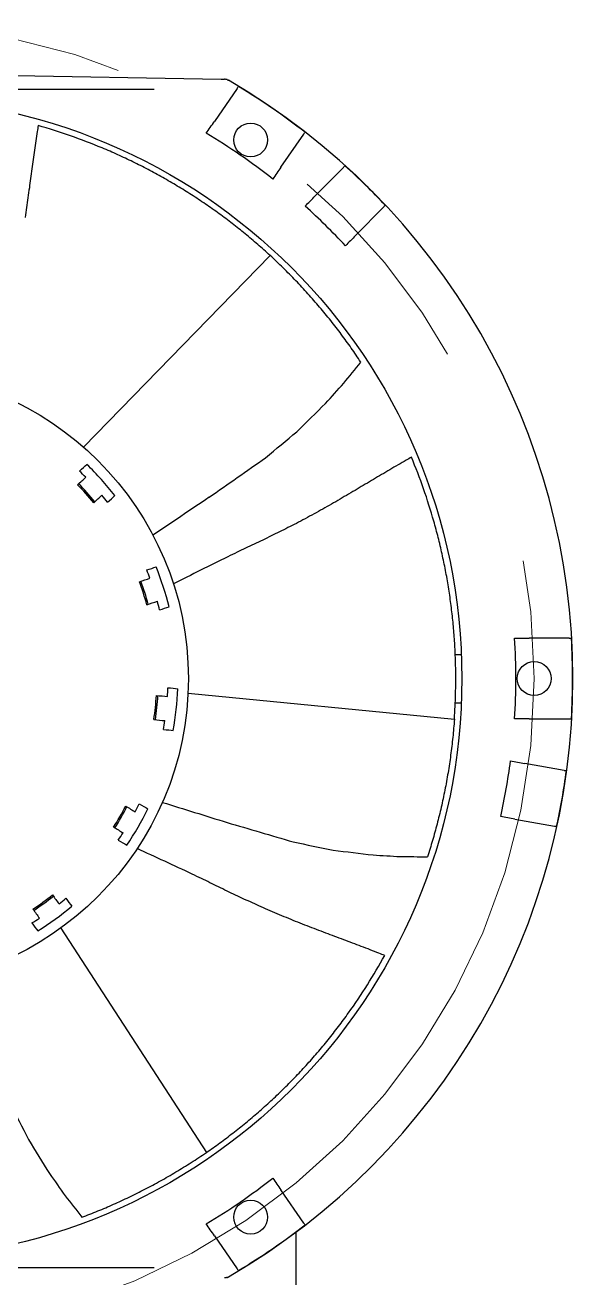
# Model space of a CAD drawing. Header units: inches. Extents: x 0 to 34.2, y 0 to 22.
# Drawn here: x 8.815 to 9.062, y 16.542 to 17.108 of the extents above; entities that cross this region are included whole.
import ezdxf
from ezdxf.enums import TextEntityAlignment as Align

# ---------------------------------------------------------------- set-up
doc = ezdxf.new("R2010")
doc.units = ezdxf.units.IN
doc.header["$MEASUREMENT"] = 0
doc.linetypes.add('SLD-Center', pattern=[0.7500000000000002, 0.6000000000000001, -0.05, 0.05, -0.05])
doc.linetypes.add('SLD-Solid', pattern=[0])
doc.layers.add('BLU_WHT_12AWG', color=4, linetype='Continuous')
doc.layers.add('SYMS', color=7, linetype='Continuous')
doc.styles.add('WD', font='romans.shx', dxfattribs={"height": 0.185})

# ---------------------------------------------------------------- blocks, each defined once
blk = doc.blocks.new('HDV1_FAN_001')
at = {"color": 7, "linetype": 'SLD-Solid', "lineweight": 25}
for p, q in [((9.992007221626409e-16, 0.2733236151603813), (0.1538891023863184, 0.2706374708864194)), ((0.1236368695262982, 0.2659174356534498), (-0.1236368695262617, 0.265917435653453)), ((0.1610202051376762, 0.2664563566862023), (0.1507633033443342, 0.2515324719706128)), ((0.1807970565738772, 0.2308908452603936), (0.1910539583672998, 0.245814729976025)), ((0.2089334277134451, 0.2308101368331531), (0.1962526430054875, 0.217906076565711)), ((0.2144478075245503, 0.2000257381905746), (0.2271285922325613, 0.2129297984580875)), ((0.0917455511444854, 0.1044617872065662), (0.1758499370026847, 0.1910465464136125)), ((0.310796510130809, 0.01822157434402305), (0.2926877727533503, 0.01822157434402472)), ((0.259420763027824, 0.01093294460641608), (0.2621628019303907, 0.01093294460641608)), ((0.1388739294574586, -0.006598701254050598), (0.2590068469816317, -0.01836944356942827)), ((0.2594134925544861, -0.01093294460641447), (0.2621628019303907, -0.01093294460641447)), ((0.2926877727532646, -0.01822157434402705), (0.3107965101308673, -0.01822157434402738)), ((0.3085578749227497, -0.04145520840933703), (0.2907408253689145, -0.03831358185642947)), ((0.2863110249180557, -0.06343622861696552), (0.3041280744719631, -0.066577855169899)), ((0.08142740637704043, -0.1126902330812392), (0.1471263184066167, -0.2139528678763907)), ((0.1910539583673397, -0.2458147299760219), (0.1807970565739043, -0.2308908452602957)), ((0.1507633033442731, -0.2515324719706593), (0.1610202051377043, -0.2664563566863032)), ((-0.1236368695258072, -0.2659174356537906), (0.123636869526689, -0.2659174356537901))]:
    blk.add_line(p, q, dxfattribs=at)
at = {"color": 255, "linetype": 'SLD-Center', "lineweight": 18}
blk.add_circle((-8.881784197001252e-16, 5.551115123125783e-17), 0.2950528425655468, dxfattribs=at)
at = {"color": 7, "linetype": 'SLD-Solid', "lineweight": 25}
for centre, radius in [((-6.661338147750939e-16, -4.996003610813204e-16), 0.2623906705539673), ((0.167119770251476, 0.2431607745856698), 0.007653061224490781), ((-1.609823385706477e-15, -1.221245327087672e-15), 0.1390306122449147), ((0.2950528425656322, -1.054711873393899e-15), 0.007653061224490781), ((0.1671197702514777, -0.2431607745856713), 0.007653061224490781)]:
    blk.add_circle(centre, radius, dxfattribs=at)
for centre, radius, start, end in [((-6.661338147750939e-16, -1.221245327087672e-15), 0.3125000000000008, 300.1883144031576, 59.81168559684347), ((-8.881784197001252e-16, -1.221245327087672e-15), 0.3123609727995026, 52.15575269169847, 58.84424730832945), ((-6.661338147750939e-16, -1.221245327087672e-15), 0.2867761497120263, 51.85700848545361, 59.14299151457577), ((-8.881784197001252e-16, -1.221245327087672e-15), 0.3123609727995057, 43.15970517995616, 47.84029482003298), ((-6.661338147750939e-16, -1.221245327087672e-15), 0.2867761497118904, 42.95078283061426, 48.04921716938034), ((-1.609823385706477e-15, -1.221245327087672e-15), 0.1342930029154724, 37.95397289335453, 46.04602710668032), ((-1.609823385706477e-15, -1.221245327087672e-15), 0.1298287172012062, 44.4131672645692, 46.18537181088268), ((-1.609823385706477e-15, -1.221245327087672e-15), 0.1248388773990888, 39.49031731659462, 44.50968268334542), ((-1.609823385706477e-15, -1.054711873393899e-15), 0.1255098916432999, 39.50374336621168, 44.49625663375708), ((-1.609823385706477e-15, -1.221245327087672e-15), 0.1298287172011744, 37.81462818915115, 39.58683273537495), ((-1.609823385706477e-15, -1.221245327087672e-15), 0.1298287172011879, 20.41316726468451, 22.18537181087825), ((-1.609823385706477e-15, -1.221245327087672e-15), 0.1342930029154644, 13.95397289334254, 22.04602710665547), ((-1.609823385706477e-15, -1.221245327087672e-15), 0.1248388773990845, 15.49031731659412, 20.50968268346954), ((-1.609823385706477e-15, -1.054711873393899e-15), 0.125509891643338, 15.50374336621243, 20.49625663382607), ((-1.609823385706477e-15, -1.221245327087672e-15), 0.1298287172011775, 13.81462818913031, 15.58683273537422), ((-6.661338147750939e-16, -1.221245327087672e-15), 0.2867761458950228, 356.3570083868215, 3.642991563109919), ((-8.881784197001252e-16, -1.221245327087672e-15), 0.3123609727995212, 356.6557526915494, 3.344247308311521), ((-1.77635683940025e-15, -1.221245327087672e-15), 0.1298287172012269, 356.413167264593, 358.1853718108865), ((-1.609823385706477e-15, -1.221245327087672e-15), 0.1342930029154685, 349.9539728933356, 358.0460271066717), ((-1.609823385706477e-15, -1.221245327087672e-15), 0.1248388773990462, 351.4903173166139, 356.5096826833749), ((-1.609823385706477e-15, -1.054711873393899e-15), 0.1255098916433247, 351.5037433662351, 356.4962566337569), ((-1.77635683940025e-15, -1.221245327087672e-15), 0.1298287172011695, 349.8146281891184, 351.5868327353951), ((-6.661338147750939e-16, -1.221245327087672e-15), 0.2867761497119132, 347.4507828306214, 352.5492171693793), ((-8.881784197001252e-16, -1.221245327087672e-15), 0.3123609727995075, 347.6597051799702, 352.3402948200328), ((-1.77635683940025e-15, -1.221245327087672e-15), 0.1298287172011707, 332.4131672645423, 334.1853718108575), ((-1.609823385706477e-15, -1.221245327087672e-15), 0.124838877399076, 327.4903173166296, 332.5096826833181), ((-1.609823385706477e-15, -1.054711873393899e-15), 0.1255098916433345, 327.5037433662488, 332.4962566337102), ((-1.609823385706477e-15, -1.221245327087672e-15), 0.1342930029154686, 325.9539728932988, 334.0460271066347), ((-1.77635683940025e-15, -1.221245327087672e-15), 0.129828717201156, 325.814628189087, 327.5868327354086), ((-1.609823385706477e-15, -1.221245327087672e-15), 0.1248388773990784, 303.4903173166246, 308.5096826833791), ((-1.609823385706477e-15, -1.054711873393899e-15), 0.1255098916433416, 303.5037433662434, 308.4962566337573), ((-1.77635683940025e-15, -1.221245327087672e-15), 0.1298287172012897, 308.4131672645949, 310.1853718109713), ((-1.609823385706477e-15, -1.221245327087672e-15), 0.134293002915463, 301.9539728933241, 310.0460271067108), ((-1.77635683940025e-15, -1.221245327087672e-15), 0.129828717201171, 301.8146281891011, 303.5868327354019), ((-6.661338147750939e-16, -1.221245327087672e-15), 0.2867761496974219, 300.8570084850688, 308.1429915147327), ((-8.881784197001252e-16, -1.221245327087672e-15), 0.3123609727994968, 301.1557526916727, 307.8442473083043)]:
    blk.add_arc(centre, radius, start, end, dxfattribs=at)
for points in [[(0.1538891023863221, 0.2706374708864798), (0.1543982963399397, 0.2706285828729583), (0.1548955242908509, 0.2706199037267912), (0.15536972687835, 0.2706116264898372)], [(0.07124460032823138, 0.2496921908430743), (0.07111233702294317, 0.248777534202507), (0.0709800801035288, 0.2478629217229554), (0.0708478299014561, 0.2469483556966603)], [(0.1470867026094786, 0.246182984706712), (0.1482967841750505, 0.2479436643100487), (0.1495223179294355, 0.2497268269876212), (0.1507633033442885, 0.2515324719706823)], [(0.07084782990501104, 0.2469483556962317), (0.07063652119357577, 0.2455630044584744), (0.07042522744098284, 0.2441777512916862), (0.0702139498434492, 0.2427926040383331)], [(0.06959449604264778, 0.2385088168520902), (0.06921931924689695, 0.2356998674104847), (0.06884421545534802, 0.232891464551491), (0.06846919760788206, 0.230083705156022)], [(0.07021394984366719, 0.2427926040383063), (0.0700074473775803, 0.2413645514270935), (0.06980096228956534, 0.2399366189926628), (0.06959449604259615, 0.2385088168520955)], [(0.06846919760788073, 0.230083705156022), (0.06826269078290043, 0.2286556224012035), (0.06805620554855163, 0.2272276889548102), (0.06784974380686154, 0.2257999179701698)], [(0.1807970565739407, 0.2308908452604858), (0.1795560711591268, 0.2290852002774809), (0.178330537404744, 0.2273020375999117), (0.1771204558392094, 0.2255413579966298)], [(0.0672870945892905, 0.2215873621220999), (0.06706645565208563, 0.2200928198917785), (0.06684584402008409, 0.2185984626187434), (0.06662526233198524, 0.2171043081767586)], [(0.06784974380686137, 0.2257999179701702), (0.06766217059014984, 0.2243955569107742), (0.0674746201776289, 0.2229913665863978), (0.06728709458947107, 0.2215873621220815)], [(0.06662526233200095, 0.2171043081767568), (0.0664235563392267, 0.2156334816454738), (0.06622187941122726, 0.2141628670525736), (0.06602023440840032, 0.2126924852558836)], [(0.1917075609935434, 0.2132809675087529), (0.1932034477610473, 0.2148031929424135), (0.1947184752069489, 0.2163448960719178), (0.1962526430054968, 0.2179060765657795)], [(0.06602023440853594, 0.2126924852558701), (0.06579959026605953, 0.2111979085576954), (0.06557897829591341, 0.2097035497851593), (0.06535840183799774, 0.2082094315617325)], [(0.2144478075245971, 0.2000257381905944), (0.2129136397261056, 0.1984645576967905), (0.2113986122802894, 0.196922854567335), (0.2099027255128389, 0.1954006291337291)], [(0.2090981787698221, 0.1333179720939269), (0.2116672402957103, 0.1364913241016177), (0.2142428023746787, 0.1396727057119315), (0.2168240725922215, 0.1428611381199095)], [(0.2009164837353717, 0.1242274565889431), (0.2036373009870628, 0.1272505014848045), (0.2063648211077511, 0.1302809938025379), (0.2090981787696845, 0.1333179720940183)], [(0.1879750079420908, 0.1114675781297074), (0.1922741304913358, 0.1157063745456357), (0.196588998220646, 0.1199606952021652), (0.2009164837354202, 0.1242274565889111)], [(0.1738695569212368, 0.09970960562652387), (0.178558066446609, 0.1036178369903418), (0.1832609458452573, 0.107538046742841), (0.1879750079420603, 0.1114675781297368)], [(0.08988398133595499, 0.09368225930935825), (0.09111967122525977, 0.09479490850856648), (0.09222850297708923, 0.0957933311479422), (0.09321012547560337, 0.09667721107311589)], [(0.1483643896713476, 0.08183574650469433), (0.1568324920686084, 0.08777013884935447), (0.1653393254161388, 0.09373167359782558), (0.1738695569212956, 0.09970960562646447)], [(0.2336005832230733, 0.09648323608821291), (0.2323553345514699, 0.09575430997787299), (0.2311101906729091, 0.09502544520980671), (0.2298651604093923, 0.0942966469481129)], [(0.2372448984566663, 0.09857871747796793), (0.2360300384180165, 0.09788017291231343), (0.234815264381023, 0.09718167779761411), (0.2336005832230023, 0.09648323608832798)], [(0.239637497469756, 0.09997926310180821), (0.2388399252904996, 0.0995123916302586), (0.2380423916192428, 0.09904554269997501), (0.2372448984547982, 0.09857871748099384)], [(0.08902659694608117, 0.08751577198689692), (0.0903086832475013, 0.08867016767783514), (0.09154589086713727, 0.08978415442219245), (0.09273819371835601, 0.09085770873145832)], [(0.2298651604092939, 0.09429664694826911), (0.2274351163971399, 0.0928386206478986), (0.2250055452378549, 0.09138087805922923), (0.2225765307438705, 0.08992346946971563)], [(0.2151967930973222, 0.08555029159002181), (0.2138907468025809, 0.0847909622183598), (0.2125848621377843, 0.08403172681761223), (0.2112791547224066, 0.08327259446886992)], [(0.2188411079300734, 0.08773688032946858), (0.2176261842533436, 0.08700792617688735), (0.2164114082808071, 0.08627906064681579), (0.2151967930972541, 0.08555029159012728)], [(0.2225765307438372, 0.08992346946976726), (0.2213312557871332, 0.08919452797302574), (0.220086111025995, 0.0884656626883289), (0.2188411079300035, 0.08773688032957794)], [(0.09634216479985602, 0.07939101077544553), (0.09762425110129763, 0.08054540646640318), (0.09886145872094232, 0.0816593932107681), (0.1000537615721779, 0.08273294752004934)], [(0.1025644925320764, 0.07959912488047083), (0.1038002112877742, 0.08071174202033504), (0.1049090689425102, 0.08171013589162657), (0.1058907143722619, 0.08259399034910342)], [(0.1483643896712978, 0.08183574650474579), (0.1398773094699347, 0.0760847615915552), (0.1314322861319523, 0.07036227509961934), (0.1230632083269923, 0.06469125054798247)], [(0.2074526239275123, 0.0809948977485585), (0.2061465474392675, 0.08023555095617496), (0.2048406613912676, 0.07947631488486395), (0.2035349855536479, 0.07871720102888968)], [(0.2112791547223089, 0.08327259446902258), (0.2100034546054183, 0.0825132492218073), (0.2087279383102185, 0.08175401339225663), (0.2074526239274446, 0.08099489774866375)], [(0.195699708802517, 0.07434402314870642), (0.1943632519706699, 0.07361504675571956), (0.1930269952114561, 0.07288617949325082), (0.1916909624465474, 0.07215743440948408)], [(0.1877733236705663, 0.07006195325036868), (0.1852216558927852, 0.06878611936147794), (0.1826705835245209, 0.0675105831773456), (0.1801202623996183, 0.06623542261489429)], [(0.1916909624464577, 0.07215743440963363), (0.1903848808468806, 0.07145883263935399), (0.1890789933336324, 0.07076033468268983), (0.1877733236704908, 0.07006195325049858)], [(0.1725583092737038, 0.06250000004264422), (0.1712522518117601, 0.06189253137799378), (0.1699463640546795, 0.06128514164584786), (0.1686406708981899, 0.06067784242561647)], [(0.176384839667644, 0.06441326523979651), (0.1751091137222818, 0.0637754022671152), (0.1738335935567996, 0.06313764218437423), (0.1725583092736254, 0.06250000004278727)], [(0.1801202624861037, 0.0662354224578251), (0.1788749584088506, 0.06562795713903602), (0.1776298107814505, 0.06502056813723756), (0.1763848396677211, 0.06441326523965679)], [(0.1609876093090335, 0.05703352759329045), (0.1595902657722572, 0.05636523282925399), (0.1581932596665705, 0.05569709944531087), (0.1567966473916866, 0.0550291544152382)], [(0.1567966473917697, 0.05502915441508816), (0.1486064292502661, 0.05093404495262527), (0.1404341580575253, 0.04684790896540214), (0.1322870569516748, 0.04277435802282781)], [(0.1169257145634971, 0.04373925678464902), (0.118566493708634, 0.04427237824607233), (0.1201498383385706, 0.04478683810226358), (0.1216757150683923, 0.04528262550580631)], [(0.1202171105314582, 0.04902389361884329), (0.121798524617129, 0.04953774888328311), (0.1232175879000327, 0.04999885084582423), (0.1244738510283424, 0.05040705349676328)], [(0.1203041802455556, 0.03334140857421031), (0.1219449593906697, 0.03387453003562624), (0.1235283040205967, 0.03438898989181433), (0.1250541807503984, 0.03488477729535056)], [(0.126073207113745, 0.03100068157555858), (0.1276546345304335, 0.03151449581129884), (0.1290737097757594, 0.03197556095721704), (0.1303299834941286, 0.03238373101527514)], [(0.2861966690023033, 0.01822157429300275), (0.2883330894365738, 0.01822157429300275), (0.2904967910016549, 0.01822157434402438), (0.2926877727533867, 0.01822157434402416)], [(0.1297636091780847, -0.004111148646379015), (0.1314173065979378, -0.004284937560178448), (0.1329012324784753, -0.004440884992787164), (0.1342149169288489, -0.004578941562849548)], [(0.1246073138962643, -0.007600173274722122), (0.1263230802648562, -0.007780507586788277), (0.1279787872343375, -0.007954529401640265), (0.1295743998939746, -0.008122235050012194)], [(0.1234645099975681, -0.01847322606663215), (0.1251802763661723, -0.01865356037869964), (0.1268359833356463, -0.01882758219355085), (0.1284315959952941, -0.01899528784192395)], [(0.2926877727534238, -0.01822157434402705), (0.2904967888669316, -0.01822157434402683), (0.2883330851335406, -0.01822157434402683), (0.2861966627283294, -0.01822157434402683)], [(0.1277827188462826, -0.02295806120609567), (0.1294364117568058, -0.023131893023696), (0.1309203335909308, -0.02328787895552237), (0.1322340144591249, -0.02342596960803223)], [(0.2843547890710685, -0.03718755135733309), (0.2864565745107324, -0.03755815283800623), (0.2885852534292981, -0.0379334963646149), (0.29074082536899, -0.03831358185644074)], [(0.1168728009322418, -0.05653533596211413), (0.1183128423790946, -0.05736671937213733), (0.1196050465915087, -0.05811275147205452), (0.1207490043880857, -0.05877319602795206)], [(0.1273063116945369, -0.05588035561753146), (0.1369581318892581, -0.05888773815065301), (0.1466975379143969, -0.06192241129748582), (0.1564854469278802, -0.06497219734913973)], [(0.1107431766344218, -0.05762546432941584), (0.1122372586340604, -0.0584880729740988), (0.1136790411663834, -0.0593204865072488), (0.1150684938312709, -0.06012268737734855)], [(0.1052767043312788, -0.06709367209658246), (0.1067707863309607, -0.06795628074129068), (0.1082125688632841, -0.0687886942744409), (0.109602021528209, -0.06959089514456185)], [(0.1564854469278756, -0.06497219734918358), (0.1664049171779377, -0.06789279329296882), (0.1763697565663166, -0.07082674730104555), (0.1863620043772217, -0.07376877118842429)], [(0.2863110249180634, -0.06343622861695408), (0.2841554529783955, -0.0630561431251323), (0.2820267740599551, -0.06268079959854567), (0.2799249886203148, -0.06231019811787653)], [(0.1073974376207018, -0.072947146637801), (0.1088374574974938, -0.07377856740826694), (0.1101296423542603, -0.07452463303313239), (0.1112735830157499, -0.07518510726787819)], [(0.1407846359898008, -0.08827843869351848), (0.13247643300167, -0.08442832728954386), (0.1241864354985238, -0.08058665250483055), (0.1159219706719626, -0.07675680983946143)], [(0.1863620043772312, -0.07376877118837277), (0.1923408205732218, -0.0749976531425145), (0.198337961320033, -0.07623030151279642), (0.2043493623123422, -0.0774658809245724)], [(0.2043493623123416, -0.07746588092459383), (0.2103438458645576, -0.07818422394310609), (0.2163602837160151, -0.07890519783339367), (0.2223943151825814, -0.07962828003717881)], [(0.2223943151825768, -0.07962828003711409), (0.226454228664171, -0.07987066295939382), (0.2305241439451128, -0.08011364300409118), (0.2346027698119563, -0.08035714308382769)], [(0.2346027698119443, -0.08035714308371944), (0.2386855799782947, -0.08038716365055276), (0.2427787209693228, -0.08041726017908912), (0.2468809334621274, -0.08044742340963063)], [(0.1449647400583197, -0.09030535842675702), (0.1435710167273859, -0.08962954622790986), (0.1421776299533329, -0.088953897224469), (0.1407846359897551, -0.08827843869363128)], [(0.1564528137460107, -0.09594340610897711), (0.1551635621110815, -0.09530103978461113), (0.153874477997321, -0.09465875692723835), (0.1525855859801086, -0.09401656978147854)], [(0.1603344673881458, -0.09774220670118128), (0.1590403639177916, -0.09714250505258715), (0.1577464691916882, -0.09654290013835343), (0.156452813745906, -0.09594340610922769)], [(0.07773053806234964, -0.0976867890904235), (0.0787445953420961, -0.09908251919659006), (0.07972315613931014, -0.1004293925859583), (0.08066619982099887, -0.1017273808596504)], [(0.0837736236494262, -0.09918405008237408), (0.0847510128747061, -0.1005292742441323), (0.08562806157134029, -0.1017363952837703), (0.08640449201853129, -0.1028050309618307)], [(0.1640880853003607, -0.09952658141773973), (0.1628367153972323, -0.0989317119161407), (0.1615855027060176, -0.09833691714909643), (0.1603344673882647, -0.0977422067008955)], [(0.1718513931439644, -0.1031241826632748), (0.1692629672061042, -0.1019246778804201), (0.1666751452549583, -0.1007254529915903), (0.1640880853692429, -0.09952658125218405)], [(0.06888560007723316, -0.1041130126942085), (0.0698996573569387, -0.1055087428003187), (0.07087821815411499, -0.1068556161896351), (0.0718212618357702, -0.1081536044632811)], [(0.1759323141093633, -0.1048806048626275), (0.174571796693886, -0.1042950402287224), (0.1732114814540083, -0.1037095626108887), (0.1718513931439518, -0.1031241826633063)], [(0.1801412704960302, -0.10665145318916), (0.1787380665967542, -0.1060610785098934), (0.1773350727623996, -0.1054707922119451), (0.1759323141093657, -0.1048806048626221)], [(0.06844216375547668, -0.1103230077117524), (0.06941951807966718, -0.1116682572306436), (0.07029653545822956, -0.1128754010242183), (0.07107293818026295, -0.1139440568457866)], [(0.1926689563666573, -0.1116934997584016), (0.1912609497673466, -0.111145813022488), (0.1898531484708066, -0.1105982061452941), (0.188445573790093, -0.1100506874171774)], [(0.1968355342973812, -0.1132650813254439), (0.1954464682639089, -0.1127411428295888), (0.1940576023875609, -0.1122172798305208), (0.1926689563667169, -0.1116934997582246)], [(0.2010589171884266, -0.1149078934172844), (0.1996509430345338, -0.1143602194259642), (0.1982431431246823, -0.1138126132121166), (0.1968355342973383, -0.1132650813255702)], [(0.2050406542369244, -0.1163938177055602), (0.2037132424087492, -0.1158984476064793), (0.2023859919605006, -0.1154031377319558), (0.2010589171884714, -0.1149078934171514)], [(0.2090791964960271, -0.1179509728320151), (0.2077328708489716, -0.117431865255901), (0.2063866859624993, -0.1169128119533465), (0.2050406542369168, -0.1163938177055817)], [(0.2170426705929718, -0.1209228214089124), (0.2143876320694653, -0.1199320010255642), (0.21173311017964, -0.1189413734421234), (0.2090791964960076, -0.1179509728320727)], [(0.2210812128520792, -0.122479976535369), (0.2197349156230322, -0.1219608799164874), (0.2183887316906997, -0.121441826981824), (0.2170426705929641, -0.1209228214089335)], [(0.2249917195991786, -0.1240227056574859), (0.2236881226067948, -0.1235084252396791), (0.2223846178978828, -0.1229941812285094), (0.2210812128520984, -0.1224799765353151)], [(0.2275784713023499, -0.12502008896021), (0.2267161783819394, -0.1246876115277396), (0.2258539270943437, -0.1243551501477855), (0.2249917196005738, -0.124022705653577)], [(0.05852006144529526, -0.1916977586895152), (0.06128701377069379, -0.1971383807855163), (0.06406244656393856, -0.2025956779143054), (0.06684447889430611, -0.2080659516264508)], [(0.06684447889424283, -0.2080659516264916), (0.07002035506933979, -0.2132005071349796), (0.0732078626277411, -0.2183538675275133), (0.07640469127987182, -0.2235222976741925)], [(0.07640469127982263, -0.2235222976742314), (0.0787465033325978, -0.2268475891304578), (0.08109408455616146, -0.2301810726080331), (0.08344669016143785, -0.2335216905324414)], [(0.1771204558373933, -0.2255413579941428), (0.178330537403474, -0.2273020375982198), (0.1795560711584381, -0.2290852002764779), (0.1807970565738392, -0.2308908452603369)], [(0.08344669016141676, -0.23352169053246), (0.0859688096387844, -0.2367324775747155), (0.08849731089072854, -0.239951388942286), (0.09103141598179493, -0.2431774342835644)], [(0.1507633033442523, -0.2515324719706289), (0.1495223179240442, -0.249726826979776), (0.1482967841645091, -0.2479436642947102), (0.1470867025939797, -0.2461829846841602)]]:
    blk.add_open_spline(points, degree=3, dxfattribs=at)
for points, knots in [([(0.1564532034690321, 0.2704269476759272), (0.1564434399921937, 0.2704301853786162), (0.1563548467486187, 0.2704591484224946), (0.1561841116039818, 0.2705059459749229), (0.1560897805659974, 0.2705283328245163), (0.1557950647048538, 0.2705847697022565), (0.1555870222670988, 0.2706078335845258), (0.1553697268783829, 0.2706116264896632)], [0, 0, 0, 0, 0.2500000000000112, 0.2500000000000112, 0.5000000000000224, 0.5000000000000224, 1, 1, 1, 1]), ([(0.1564532034682291, 0.2704269476761934), (0.1564932081235876, 0.2704136815843828), (0.1565360938717154, 0.270398734861326), (0.156584298145918, 0.2703806813119242), (0.1566166200994988, 0.2703685760371242), (0.1566512965388856, 0.2703550962152445), (0.1566903260572358, 0.2703390708710138), (0.156716524617115, 0.2703283138604696), (0.156744655702192, 0.2703164276201376), (0.1567763618759605, 0.270302448177248), (0.156797679468072, 0.2702930491225513), (0.1568205910812178, 0.2702827176369065), (0.1568464505842294, 0.2702706575154107), (0.156863880110475, 0.2702625288903536), (0.1568826327768743, 0.2702536252802594), (0.1569038285336329, 0.2702432862875965), (0.1569181681369429, 0.2702362916303594), (0.1569336156703026, 0.2702286469977054), (0.1569511013922276, 0.2702198019252346), (0.1569629986383788, 0.2702137837576769), (0.1569758353438898, 0.2702072133396148), (0.1569903866973426, 0.2701996297732537), (0.1570003746243916, 0.2701944244768643), (0.1570111739295438, 0.2701887409943418), (0.1570234288838156, 0.2701821935947379), (0.157035154525941, 0.270175928988367), (0.1570481850837626, 0.2701688959980517), (0.1570641431494041, 0.2701601076351793), (0.1570712117682488, 0.2701562148333319), (0.1570789273452772, 0.2701519364416871), (0.1570875757172774, 0.2701470904001972), (0.1570963128506026, 0.270142194622056), (0.1571062943707218, 0.2701365542370684), (0.1571172873270986, 0.2701302583596313), (0.1571240694970727, 0.270126374080512), (0.1571314108098159, 0.2701221386833616), (0.1571386454605906, 0.2701179299911685)], [4.946122230452747e-16, 4.946122230452747e-16, 4.946122230452747e-16, 4.946122230452747e-16, 0.0004047365777263543, 0.0004047365777263543, 0.0004047365777263543, 0.0006761207770702619, 0.0006761207770702619, 0.0006761207770702619, 0.0008582875131332454, 0.0008582875131332454, 0.0008582875131332454, 0.000980767245969197, 0.000980767245969197, 0.000980767245969197, 0.001063320032921899, 0.001063320032921899, 0.001063320032921899, 0.001119170264645275, 0.001119170264645275, 0.001119170264645275, 0.0011571716839623, 0.0011571716839623, 0.0011571716839623, 0.001183257263446497, 0.001183257263446497, 0.001183257263446497, 0.001208265815226831, 0.001208265815226831, 0.001208265815226831, 0.001219314322393362, 0.001219314322393362, 0.001219314322393362, 0.001230570714170883, 0.001230570714170883, 0.001230570714170883, 0.001237471077890829, 0.001237471077890829, 0.001237471077890829, 0.001237471077890829]), ([(0.1610202051377001, 0.2664563566862488), (0.1611484797457154, 0.2666429973990606), (0.1612737497389309, 0.2668252663702602), (0.1614817344095849, 0.267127885943887), (0.1615622130356761, 0.267244983071465), (0.1616050377390166, 0.2673072934014757)], [0, 0, 0, 0, 0.5, 0.5, 1, 1, 1, 1]), ([(0.1758499370026847, 0.1910465464136125), (0.1740365962919853, 0.1927156467230761), (0.1721898818500789, 0.1943675989994967), (0.1684504904289503, 0.197617183530733), (0.1665578312700134, 0.1992149328576945), (0.1627327576643236, 0.202351551053681), (0.1608004863623118, 0.203890437063539), (0.1568854258514232, 0.2069180269955586), (0.154900962889998, 0.2084080987164306), (0.1508560097196895, 0.2113544611459599), (0.1487984946165548, 0.2128081895206763), (0.1446455220883111, 0.2156524761439592), (0.1425496255187313, 0.2170435461182815), (0.1383227568228015, 0.2197614879638135), (0.1361917737448489, 0.2210884578304072), (0.131884812500754, 0.2236843795467998), (0.1297065307296618, 0.2249546636175732), (0.1252983540405164, 0.227439458476223), (0.1230704935080396, 0.228652750660405), (0.1185767856801183, 0.2310150918330947), (0.1163108657670574, 0.2321641568226682), (0.1117546215153304, 0.2343913773555422), (0.1094627097354412, 0.2354704446279037), (0.1048425132279446, 0.2375635968239586), (0.102513183921175, 0.2385780745367063), (0.09547445488065637, 0.2415211809618062), (0.09072833512262646, 0.243344385110102), (0.08107918128159425, 0.246727150758573), (0.07619106495326716, 0.2482808175204918), (0.0712446003266417, 0.2496921908364664)], [0, 0, 0, 0, 0.06250000000000006, 0.06250000000000006, 0.1250000000000001, 0.1250000000000001, 0.1875000000000002, 0.1875000000000002, 0.2500000000000002, 0.2500000000000002, 0.3125000000000003, 0.3125000000000003, 0.3750000000000003, 0.3750000000000003, 0.4375000000000004, 0.4375000000000004, 0.5000000000000004, 0.5000000000000004, 0.5625000000000004, 0.5625000000000004, 0.6250000000000006, 0.6250000000000006, 0.6875000000000007, 0.6875000000000007, 0.7500000000000007, 0.7500000000000007, 0.8750000000000003, 0.8750000000000003, 1, 1, 1, 1]), ([(0.191053958367306, 0.2458147299760339), (0.1911822329753364, 0.2460013706888678), (0.1913075029685818, 0.2461836396600614), (0.1915154876392782, 0.24648625923375), (0.1915959662653859, 0.2466033563613517), (0.191638790968731, 0.246665666691369)], [0, 0, 0, 0, 0.5, 0.5, 1, 1, 1, 1]), ([(0.208933427713462, 0.2308101368331932), (0.2090920768871423, 0.230971579405219), (0.2092469937737862, 0.2311292239744577), (0.2095041450760581, 0.2313909030407617), (0.2096035842756454, 0.2314920931054127), (0.2096565075868159, 0.2315459482581206)], [0, 0, 0, 0, 0.5, 0.5, 1, 1, 1, 1]), ([(0.227128592232588, 0.2129297984580901), (0.2272872414062788, 0.2130912410301266), (0.2274421582929991, 0.2132488855993491), (0.2276993095953173, 0.213510564665701), (0.2277987487949218, 0.2136117547303698), (0.2278516721060983, 0.2136656098830831)], [0, 0, 0, 0, 0.5, 0.5, 1, 1, 1, 1]), ([(0.2168240725923007, 0.1428611381198732), (0.2154109174901246, 0.1450059204482996), (0.2139659584349826, 0.1471295452413052), (0.2110240493203971, 0.1513188192537087), (0.2095310383253678, 0.1533793941417898), (0.2072399490654668, 0.1564455642832598), (0.2064672060199565, 0.1574641632716888), (0.2048817665911977, 0.1595215709395136), (0.2040685571189579, 0.1605607555323548), (0.2024224722128251, 0.1626311008539942), (0.2015900175573834, 0.1636618311535266), (0.1999134706096921, 0.1657055654590375), (0.199069226035508, 0.1667188250753384), (0.1973650190297254, 0.168732844023544), (0.1965051633563287, 0.1697335452397188), (0.1947543802211324, 0.1717395906307679), (0.1938641624095415, 0.1727439390154177), (0.1920693910331954, 0.174737319887461), (0.1911647144047496, 0.1757265648740997), (0.1893435153626411, 0.177687385106591), (0.1884271026406752, 0.1786589146243891), (0.1865721161850089, 0.1805951999544059), (0.1856301343951807, 0.1815634471728413), (0.1837184245467179, 0.1834976093221105), (0.1827520263915979, 0.1844601105215459), (0.1808083546718546, 0.1863657007196146), (0.1798311381936595, 0.1873088189755124), (0.1778596897401854, 0.1891818244323524), (0.1768660075650425, 0.1901112981836129), (0.1758499370026845, 0.1910465464136125)], [0, 0, 0, 0, 0.125, 0.125, 0.25, 0.25, 0.3125, 0.3125, 0.375, 0.375, 0.4375, 0.4375, 0.5, 0.5, 0.5625, 0.5625, 0.625, 0.625, 0.6875, 0.6875, 0.75, 0.75, 0.8125, 0.8125, 0.875, 0.875, 0.9375, 0.9375, 1, 1, 1, 1]), ([(0.2590068469816298, -0.01836944356945419), (0.2591812027105482, -0.01591104969217116), (0.2593213433863148, -0.01343725480484514), (0.2595304984615431, -0.00848759805105509), (0.2595996155024615, -0.006011677123737402), (0.2596670279720589, -0.001065464698546348), (0.2596654260512671, 0.00140472557139526), (0.2595914908739249, 0.00635331458138011), (0.259519183437823, 0.008833874722416146), (0.2593007552933083, 0.01383337338343915), (0.2591544862196464, 0.01634838828300667), (0.2587889030281343, 0.0213686966545853), (0.2585697151914927, 0.02387465251934179), (0.2580592781681407, 0.02887396056080854), (0.2577680987690953, 0.03136738239894821), (0.2571123256803047, 0.03635323100992371), (0.2567473372886646, 0.03884828943982721), (0.2559415749261632, 0.04384398500974851), (0.2555011166312287, 0.04634227181609446), (0.2545462883291339, 0.05132848969863624), (0.2540318855557615, 0.0538164875261033), (0.2529324248610358, 0.05876735201265476), (0.2523470900047496, 0.06123202823704865), (0.2511029368842133, 0.06614930236979666), (0.2504437744303595, 0.06860296186298209), (0.2483562119149486, 0.07594105866526318), (0.2468224930495191, 0.08078847370483577), (0.2434510967148639, 0.09044160584082422), (0.241618111621591, 0.09523198445781078), (0.2396374974635863, 0.09997926309893734)], [0, 0, 0, 0, 0.06250000000000006, 0.06250000000000006, 0.1250000000000001, 0.1250000000000001, 0.1875000000000002, 0.1875000000000002, 0.2500000000000002, 0.2500000000000002, 0.3125000000000002, 0.3125000000000002, 0.3750000000000003, 0.3750000000000003, 0.4375000000000004, 0.4375000000000004, 0.5000000000000004, 0.5000000000000004, 0.5625000000000004, 0.5625000000000004, 0.6250000000000006, 0.6250000000000006, 0.6875000000000007, 0.6875000000000007, 0.7500000000000007, 0.7500000000000007, 0.8750000000000003, 0.8750000000000003, 1, 1, 1, 1]), ([(0.203534985370089, 0.078717201327338), (0.2022289242036928, 0.07798823686215617), (0.2009230385923876, 0.07725937038122321), (0.199617347177511, 0.0765306122890092), (0.1983112687624626, 0.0758016381966713), (0.1970053821532966, 0.07507277115879307), (0.1956997088024447, 0.07434402314882632)], [-0.001238074686193869, -0.001238074686193869, -0.001238074686193869, -0.001238074686193869, 0, 0, 0, 0.001238441747146601, 0.001238441747146601, 0.001238441747146601, 0.001238441747146601]), ([(0.1686406707274239, 0.06067784274514842), (0.1673649428354306, 0.06007035324094973), (0.1660894215694788, 0.0594629621301091), (0.1648141401038571, 0.0588556852099078), (0.1635383801096489, 0.05824818041893931), (0.1622628560143184, 0.05764078796077565), (0.1609876093091088, 0.05703352759315239)], [-0.001169420725442407, -0.001169420725442407, -0.001169420725442407, -0.001169420725442407, 0, 0, 0, 0.001169859785845496, 0.001169859785845496, 0.001169859785845496, 0.001169859785845496]), ([(0.3107965101308004, 0.01822157434402399), (0.3110229811681273, 0.01822157434402399), (0.3112441475061186, 0.01822157434402399), (0.3116113480366229, 0.01822157434402399), (0.3117534344418384, 0.01822157434402399), (0.3118290421956914, 0.01822157434402399)], [0, 0, 0, 0, 0.5, 0.5, 1, 1, 1, 1]), ([(0.2590068469816336, -0.01836944356940257), (0.2589090627748052, -0.01974818860321798), (0.2588018776801806, -0.02110498810230615), (0.2585666314649643, -0.02381448102409456), (0.258438550766003, -0.02516645536412726), (0.258160581399255, -0.02787380866019795), (0.2580106329796769, -0.0292291572318174), (0.2576905243528463, -0.03192842028367332), (0.2575209725803916, -0.0332674797909715), (0.257164140575907, -0.03592187818375958), (0.2569762400443258, -0.03724218159183312), (0.256579415876682, -0.03988447549384039), (0.2563704594365702, -0.0412063457897987), (0.2559319461124303, -0.04384762666519948), (0.2557022971360224, -0.04516727680427945), (0.2552268077128675, -0.04778100333031937), (0.254981327674477, -0.04907377959574777), (0.2544710790748129, -0.05165445983602202), (0.2542061417316705, -0.05294298872243597), (0.2536552338065146, -0.05552247213091771), (0.253369188688839, -0.05681357863394332), (0.2527779765736366, -0.05938874517426562), (0.2524728422620304, -0.060672406070998), (0.2518519843801597, -0.06320011789615498), (0.2515363314455518, -0.06444450926888656), (0.2505652162371124, -0.06815868204986852), (0.2498836124407345, -0.07061690170744273), (0.2484393548614097, -0.07554107180359793), (0.2476782833742346, -0.07800047753821815), (0.2468809334621564, -0.0804474234097734)], [0, 0, 0, 0, 0.06250000000000011, 0.06250000000000011, 0.1250000000000002, 0.1250000000000002, 0.1875000000000003, 0.1875000000000003, 0.2500000000000004, 0.2500000000000004, 0.3125000000000005, 0.3125000000000005, 0.3750000000000006, 0.3750000000000006, 0.4375000000000007, 0.4375000000000007, 0.5000000000000008, 0.5000000000000008, 0.5625000000000009, 0.5625000000000009, 0.625000000000001, 0.625000000000001, 0.6875000000000009, 0.6875000000000009, 0.7500000000000008, 0.7500000000000008, 0.8750000000000004, 0.8750000000000004, 1, 1, 1, 1]), ([(0.3107965101308708, -0.01822157434402738), (0.3110229811549902, -0.01822157434402738), (0.3112441474808376, -0.01822157434402738), (0.3116113479977655, -0.01822157434402738), (0.3117534344048314, -0.01822157434402738), (0.3118290421695705, -0.01822157434402738)], [0, 0, 0, 0, 0.5, 0.5, 1, 1, 1, 1]), ([(0.3085578749227486, -0.0414552084093901), (0.308780783855748, -0.041494513268519), (0.3089984487645223, -0.04153289346468925), (0.3093597574374942, -0.04159660193209824), (0.3094994738026311, -0.04162123769691839), (0.3095738333378908, -0.04163434928925769)], [0, 0, 0, 0, 0.5, 0.5, 1, 1, 1, 1]), ([(0.3041280744719552, -0.06657785516992676), (0.3043509834049713, -0.0666171600290586), (0.3045686483137625, -0.06665554022523179), (0.3049299569867756, -0.066719248692648), (0.3050696733519257, -0.06674388445747037), (0.3051440328871923, -0.06675699604981089)], [0, 0, 0, 0, 0.5, 0.5, 1, 1, 1, 1]), ([(0.1525855861235023, -0.09401656944863945), (0.1513152283733244, -0.09339792873025932), (0.1500450763794011, -0.09277938821136811), (0.148775163176375, -0.09216096397922513), (0.1475047734589812, -0.09154230769340232), (0.1462346186474552, -0.09092376580239092), (0.1449647400583841, -0.09030535842660348)], [-0.001169420725370572, -0.001169420725370572, -0.001169420725370572, -0.001169420725370572, 0, 0, 0, 0.001169859785897285, 0.001169859785897285, 0.001169859785897285, 0.001169859785897285]), ([(0.1884455739090241, -0.1100506870874686), (0.1870613307227058, -0.1094840692595145), (0.1856772736003669, -0.108917527593877), (0.1842934222992332, -0.1083510701778609), (0.1829091608317506, -0.1077844448668043), (0.1815251026518267, -0.1072179027682614), (0.1801412704960548, -0.1066514531890932)], [-0.001238074686182594, -0.001238074686182594, -0.001238074686182594, -0.001238074686182594, 0, 0, 0, 0.001238441747127789, 0.001238441747127789, 0.001238441747127789, 0.001238441747127789]), ([(0.1471263184066169, -0.2139528678763907), (0.1491570771550855, -0.2125564011629517), (0.151178544161324, -0.2111235816711072), (0.155178747695301, -0.2082010451849179), (0.1571575943945529, -0.2067113716150708), (0.1610667299749207, -0.2036801638011243), (0.1629970037144093, -0.2021387729270233), (0.1668198685672255, -0.1989955732963209), (0.1687141656306805, -0.1973924371154835), (0.1724867433599744, -0.1941045266857966), (0.1743618639116309, -0.1924220827776353), (0.1780589616565458, -0.1890061472572094), (0.1798815354644383, -0.1872723413803694), (0.1834718996032625, -0.1837562480654737), (0.1852397879095917, -0.1819739717564187), (0.1887290134873442, -0.1783526419476043), (0.1904521621785015, -0.176511639046139), (0.1938555696362442, -0.1727669034225822), (0.1955341876587035, -0.1708648829149324), (0.198837244068975, -0.1670095120881965), (0.200461714215449, -0.1650560945329378), (0.2036469534055913, -0.1611096880304945), (0.2052089645582699, -0.1591153543213548), (0.2082777275004296, -0.1550767659681629), (0.2097850946716548, -0.1530315803385149), (0.214220675833841, -0.1468242297212387), (0.2170542794488068, -0.1426028061845068), (0.2224993708244132, -0.1339483129474839), (0.2251017921274927, -0.1295284752799484), (0.2275784712962698, -0.1250200889572152)], [0, 0, 0, 0, 0.0625, 0.0625, 0.125, 0.125, 0.1875, 0.1875, 0.25, 0.25, 0.3125, 0.3125, 0.375, 0.375, 0.4375, 0.4375, 0.5, 0.5, 0.5625, 0.5625, 0.625, 0.625, 0.6875, 0.6875, 0.75, 0.75, 0.875, 0.875, 1, 1, 1, 1]), ([(0.09103141598172887, -0.2431774342836508), (0.09343688073243617, -0.242276968897148), (0.09582879545665524, -0.2413407889546274), (0.1005676719869346, -0.2394048408095452), (0.1029088101614334, -0.2384077837659008), (0.1064079203377533, -0.2368564239406658), (0.1075729324270827, -0.2363297147748871), (0.1099315500515469, -0.2352418418985139), (0.1111256362483395, -0.2346802616117017), (0.1135103620409754, -0.2335361426654593), (0.1147004883673259, -0.2329539184551517), (0.1170660487794651, -0.2317741797061883), (0.1182417659528035, -0.2311765735822744), (0.1205845109756206, -0.229963255981578), (0.1217514584105029, -0.2293476356543871), (0.1240967939537708, -0.2280871354016646), (0.1252740533263704, -0.2274427257497983), (0.1276168301810499, -0.2261365220123838), (0.1287825822188046, -0.2254746552341489), (0.1310994955060043, -0.2241354410038106), (0.1322505877651974, -0.2234581903177527), (0.1345510996979694, -0.2220805762654452), (0.1357046816047375, -0.2213776672011328), (0.1380157457316634, -0.2199442794777611), (0.1391691588365565, -0.2192162876078834), (0.1414594795562245, -0.2177453815067935), (0.1425964029917967, -0.2170025294410878), (0.1448611368424536, -0.2154972922399283), (0.1459884218318614, -0.2147353511187655), (0.1471263184066167, -0.2139528678763907)], [0, 0, 0, 0, 0.1250000000000001, 0.1250000000000001, 0.2500000000000002, 0.2500000000000002, 0.3125000000000005, 0.3125000000000005, 0.3750000000000008, 0.3750000000000008, 0.4375000000000007, 0.4375000000000007, 0.5000000000000007, 0.5000000000000007, 0.5625000000000006, 0.5625000000000006, 0.6250000000000006, 0.6250000000000006, 0.6875000000000004, 0.6875000000000004, 0.7500000000000003, 0.7500000000000003, 0.8125000000000003, 0.8125000000000003, 0.8750000000000002, 0.8750000000000002, 0.9375000000000002, 0.9375000000000002, 1, 1, 1, 1]), ([(0.1910539583673148, -0.2458147299760456), (0.1911822329753449, -0.2460013706888791), (0.191307502968587, -0.2461836396600678), (0.1915154876392822, -0.2464862592337548), (0.1915959662653726, -0.2466033563613316), (0.1916387909687233, -0.2466656666913569)], [0, 0, 0, 0, 0.5, 0.5, 1, 1, 1, 1]), ([(0.1564532034690232, -0.2704269476759049), (0.1564434399921846, -0.270430185378594), (0.1563548467486428, -0.2704591484224896), (0.1561841116040044, -0.2705059459749193), (0.156089780566018, -0.2705283328245138), (0.1557950647048679, -0.2705847697022568), (0.1555870222671165, -0.2706078335845263), (0.155369726878395, -0.2706116264896645)], [0, 0, 0, 0, 0.2499999999999888, 0.2499999999999888, 0.4999999999999776, 0.4999999999999776, 1, 1, 1, 1]), ([(0.1564532034682311, -0.2704269476761949), (0.1564932081235902, -0.2704136815843841), (0.1565360938717181, -0.2703987348613273), (0.1565842981459215, -0.2703806813119249), (0.1566166200995034, -0.2703685760371248), (0.1566512965388913, -0.2703550962152446), (0.1566903260572428, -0.2703390708710132), (0.1567165246171219, -0.2703283138604688), (0.156744655702199, -0.2703164276201369), (0.1567763618759673, -0.2703024481772474), (0.1567976794680787, -0.2702930491225508), (0.1568205910812238, -0.2702827176369063), (0.1568464505842349, -0.2702706575154105), (0.1568638801104804, -0.2702625288903535), (0.1568826327768799, -0.2702536252802592), (0.1569038285336385, -0.2702432862875963), (0.1569181681369479, -0.2702362916303593), (0.1569336156703061, -0.270228646997706), (0.1569511013922302, -0.2702198019252358), (0.1569629986383818, -0.2702137837576781), (0.1569758353438929, -0.2702072133396154), (0.1569903866973461, -0.2701996297732543), (0.1570003746243948, -0.2701944244768653), (0.1570111739295466, -0.2701887409943426), (0.157023428883818, -0.2701821935947393), (0.1570351545259437, -0.270175928988368), (0.1570481850837658, -0.2701688959980524), (0.1570641431494079, -0.2701601076351798), (0.1570712117682522, -0.2701562148333323), (0.1570789273452807, -0.2701519364416876), (0.1570875757172802, -0.2701470904001981), (0.1570963128506054, -0.270142194622057), (0.1571062943707238, -0.2701365542370696), (0.1571172873271003, -0.270130258359633), (0.1571240694970742, -0.270126374080514), (0.1571314108098173, -0.2701221386833633), (0.1571386454605921, -0.2701179299911702)], [9.932863632020344e-16, 9.932863632020344e-16, 9.932863632020344e-16, 9.932863632020344e-16, 0.0004047365777315518, 0.0004047365777315518, 0.0004047365777315518, 0.0006761207770818796, 0.0006761207770818796, 0.0006761207770818796, 0.0008582875131421372, 0.0008582875131421372, 0.0008582875131421372, 0.000980767245974767, 0.000980767245974767, 0.000980767245974767, 0.001063320032925869, 0.001063320032925869, 0.001063320032925869, 0.001119170264646161, 0.001119170264646161, 0.001119170264646161, 0.001157171683963648, 0.001157171683963648, 0.001157171683963648, 0.001183257263446526, 0.001183257263446526, 0.001183257263446526, 0.001208265815227652, 0.001208265815227652, 0.001208265815227652, 0.001219314322393544, 0.001219314322393544, 0.001219314322393544, 0.00123057071417045, 0.00123057071417045, 0.00123057071417045, 0.001237471077890435, 0.001237471077890435, 0.001237471077890435, 0.001237471077890435]), ([(0.1610202051376992, -0.2664563566862959), (0.1611484797457001, -0.2666429973990867), (0.1612737497389107, -0.26682526637023), (0.1614817344095528, -0.2671278859438395), (0.1615622130356053, -0.2672449830713608), (0.1616050377389704, -0.2673072934014069)], [0, 0, 0, 0, 0.5, 0.5, 1, 1, 1, 1])]:
    blk.add_open_spline(points, degree=3, knots=knots, dxfattribs=at)
at = {"style": 'WD', "width": 0.7}
for tag, height, p in [('INST', 0.125, (0, 1.1696)), ('LOC', 0.125, (0, 1)), ('DESC1', 0.125, (0, 0.84375)), ('DESC2', 0.125, (0, 0.6875)), ('DESC3', 0.125, (0, 0.5395729347209293)), ('XREF', 0.05208333333333334, (5.551115123125783e-17, 0.1432291666666667))]:
    blk.add_attdef(tag, text='', height=height, dxfattribs=at).set_placement(p, align=Align.CENTER)
at = {"style": 'WD'}
blk.add_attdef('TAG1', text='', height=0.125, dxfattribs=at).set_placement((0, 0.375), align=Align.CENTER)
for tag, p, height, flags in [('FAMILY', (0.08528733303267699, 0.2978520121776516), 0.004166666666666667, 9), ('X8TERM01', (-0.1875, -0.25), 0.005, 1), ('X8TERM02', (0.1875, -0.25), 0.005, 1), ('X8TERM03', (0, -0.3125), 0.005, 1)]:
    blk.add_attdef(tag, p, '', height=height, dxfattribs=dict(at, flags=flags))
at = {"style": 'WD', "flags": 9}
for tag, p in [('CAT', (0.09572619384032283, 0.2794451722360837)), ('MFG', (0.09491575815702336, 0.2713444415246458)), ('ASSYCODE', (0.09582116856206929, 0.2641073390231269))]:
    blk.add_attdef(tag, text='', height=0.004166666666666667, dxfattribs=at).set_placement(p, align=Align.CENTER)
at = {"style": 'WD', "width": 0.8}
for tag, p in [('TERM01', (-0.2225, -0.265)), ('TERM02', (0.1525, -0.265)), ('TERM03', (-0.03500000000000003, -0.3275))]:
    blk.add_attdef(tag, text='', height=0.125, dxfattribs=at).set_placement(p, align=Align.TOP_RIGHT)

msp = doc.modelspace()

# ---------------------------------------------------------------- linework, layer by layer
at = {"layer": 'BLU_WHT_12AWG'}
msp.add_line((8.9375, 16.5625), (8.9375, 16.25), dxfattribs=at)

# ---------------------------------------------------------------- block references
at = {"layer": 'SYMS'}
msp.add_blockref('HDV1_FAN_001', (8.75, 16.8125), dxfattribs=at)

doc.saveas('drawing.dxf')
